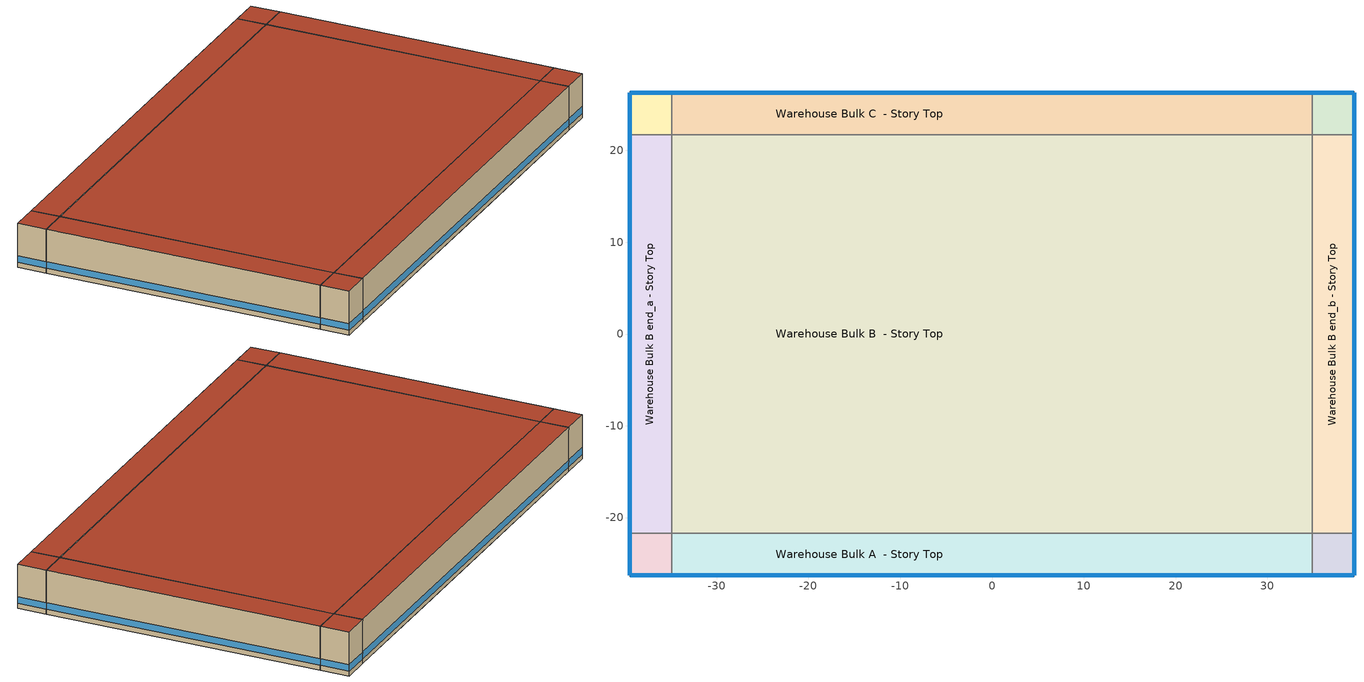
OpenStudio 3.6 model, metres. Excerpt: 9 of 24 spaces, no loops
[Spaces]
Warehouse Bulk A end_a - Story Top
 floor to Warehouse Fine A end_a - Story Ground: -39.44,-26.29 -39.44,-21.72 -34.86,-21.72 -34.86,-26.29 z7.01
 wall outside: -39.44,-21.72 -39.44,-26.29 -34.86,-26.29 z7.01:14.02
 wall to Warehouse Bulk B end_a - Story Top: -34.86,-21.72 -39.44,-21.72 z7.01:14.02
 wall to Warehouse Bulk A  - Story Top: -34.86,-26.29 -34.86,-21.72 z7.01:14.02
 window: -39.44,-21.74 -39.44,-26.27 / -39.41,-26.29 -34.89,-26.29 z7.77:8.84
 roof outside: -34.86,-26.29 -34.86,-21.72 -39.44,-21.72 -39.44,-26.29 z14.02
Warehouse Bulk B end_a - Story Top
 floor to Warehouse Fine B end_a - Story Ground: -39.44,-21.72 -39.44,21.72 -34.86,21.72 -34.86,-21.72 z7.01
 wall outside: -39.44,21.72 -39.44,-21.72 z7.01:14.02
 wall to Warehouse Bulk C end_a - Story Top: -34.86,21.72 -39.44,21.72 z7.01:14.02
 wall to Warehouse Bulk B  - Story Top: -34.86,-21.72 -34.86,21.72 z7.01:14.02
 window: -39.44,21.69 -39.44,-21.69 z7.77:8.83
 roof outside: -34.86,-21.72 -34.86,21.72 -39.44,21.72 -39.44,-21.72 z14.02
Warehouse Bulk C end_a - Story Top
 floor to Warehouse Fine C end_a - Story Ground: -39.44,21.72 -39.44,26.29 -34.86,26.29 -34.86,21.72 z7.01
 wall outside: -34.86,26.29 -39.44,26.29 -39.44,21.72 z7.01:14.02
 wall to Warehouse Bulk C  - Story Top: -34.86,21.72 -34.86,26.29 z7.01:14.02
 window: -39.44,26.27 -39.44,21.74 / -34.89,26.29 -39.41,26.29 z7.77:8.84
 roof outside: -34.86,21.72 -34.86,26.29 -39.44,26.29 -39.44,21.72 z14.02
Warehouse Bulk A  - Story Top
 floor to Warehouse Bulk A  - Story Ground: 34.86,-21.72 34.86,-26.29 13.76,-26.29 13.76,-21.72 z7.01
 floor to Warehouse Fine A  - Story Ground: 6.03,-21.72 6.03,-26.29 -34.86,-26.29 -34.86,-21.72 z7.01
 floor to Warehouse Office A  - Story Ground: 13.76,-21.72 13.76,-26.29 6.03,-26.29 6.03,-21.72 z7.01
 wall outside: -34.86,-26.29 34.86,-26.29 z7.01:14.02
 wall to Warehouse Bulk B  - Story Top: 34.86,-21.72 -34.86,-21.72 z7.01:14.02
 wall to Warehouse Bulk A end_b - Story Top: 34.86,-26.29 34.86,-21.72 z7.01:14.02
 window: -34.84,-26.29 34.84,-26.29 z7.77:8.82
 roof outside: 34.86,-26.29 34.86,-21.72 -34.86,-21.72 -34.86,-26.29 z14.02
Warehouse Bulk B  - Story Top
 floor to Warehouse Bulk B  - Story Ground: 34.86,21.72 34.86,-21.72 13.76,-21.72 13.76,21.72 z7.01
 floor to Warehouse Fine B  - Story Ground: 6.03,21.72 6.03,-21.72 -34.86,-21.72 -34.86,21.72 z7.01
 floor to Warehouse Office B  - Story Ground: 13.76,21.72 13.76,-21.72 6.03,-21.72 6.03,21.72 z7.01
 wall to Warehouse Bulk C  - Story Top: 34.86,21.72 -34.86,21.72 z7.01:14.02
 wall to Warehouse Bulk B end_b - Story Top: 34.86,-21.72 34.86,21.72 z7.01:14.02
 roof outside: 34.86,-21.72 34.86,21.72 -34.86,21.72 -34.86,-21.72 z14.02
Warehouse Bulk C  - Story Top
 floor to Warehouse Bulk C  - Story Ground: 34.86,26.29 34.86,21.72 13.76,21.72 13.76,26.29 z7.01
 floor to Warehouse Fine C  - Story Ground: 6.03,26.29 6.03,21.72 -34.86,21.72 -34.86,26.29 z7.01
 floor to Warehouse Office C  - Story Ground: 13.76,26.29 13.76,21.72 6.03,21.72 6.03,26.29 z7.01
 wall outside: 34.86,26.29 -34.86,26.29 z7.01:14.02
 wall to Warehouse Bulk C end_b - Story Top: 34.86,21.72 34.86,26.29 z7.01:14.02
 window: 34.84,26.29 -34.84,26.29 z7.77:8.82
 roof outside: 34.86,21.72 34.86,26.29 -34.86,26.29 -34.86,21.72 z14.02
Warehouse Bulk A end_b - Story Top
 floor to Warehouse Bulk A end_b - Story Ground: 34.86,-26.29 34.86,-21.72 39.44,-21.72 39.44,-26.29 z7.01
 wall outside: 34.86,-26.29 39.44,-26.29 39.44,-21.72 z7.01:14.02
 wall to Warehouse Bulk B end_b - Story Top: 39.44,-21.72 34.86,-21.72 z7.01:14.02
 window: 39.44,-26.27 39.44,-21.74 / 34.89,-26.29 39.41,-26.29 z7.77:8.84
 roof outside: 39.44,-26.29 39.44,-21.72 34.86,-21.72 34.86,-26.29 z14.02
Warehouse Bulk B end_b - Story Top
 floor to Warehouse Bulk B end_b - Story Ground: 34.86,-21.72 34.86,21.72 39.44,21.72 39.44,-21.72 z7.01
 wall outside: 39.44,-21.72 39.44,21.72 z7.01:14.02
 wall to Warehouse Bulk C end_b - Story Top: 39.44,21.72 34.86,21.72 z7.01:14.02
 window: 39.44,-21.69 39.44,21.69 z7.77:8.83
 roof outside: 39.44,-21.72 39.44,21.72 34.86,21.72 34.86,-21.72 z14.02
Warehouse Bulk C end_b - Story Top
 floor to Warehouse Bulk C end_b - Story Ground: 34.86,21.72 34.86,26.29 39.44,26.29 39.44,21.72 z7.01
 wall outside: 39.44,21.72 39.44,26.29 34.86,26.29 z7.01:14.02
 window: 39.41,26.29 34.89,26.29 / 39.44,21.74 39.44,26.27 z7.77:8.84
 roof outside: 39.44,21.72 39.44,26.29 34.86,26.29 34.86,21.72 z14.02
[Schedule:Ruleset]
Name | Default Day Schedule | Summer Design Day Schedule | Winter Design Day Schedule
Clothing Schedule | Clothing Schedule Default Winter Clothes
Work Efficiency Schedule | Work Efficiency Schedule Default
Always On | Always On Default
Warehouse Bldg Occ | Warehouse Bldg Occ Default | Warehouse Bldg Occ Summer Design Day | Warehouse Bldg Occ Winter Design Day
Warehouse Activity | Warehouse Activity Default | Warehouse Activity Summer Design Day | Warehouse Activity Winter Design Day
Warehouse Bldg Light | Warehouse Bldg Light Default | Warehouse Bldg Light Summer Design Day | Warehouse Bldg Light Winter Design Day
Warehouse Bldg Equip | Warehouse Bldg Equip Default | Warehouse Bldg Equip Summer Design Day | Warehouse Bldg Equip Winter Design Day
Warehouse HtgSetp | Warehouse HtgSetp Default | Warehouse HtgSetp Summer Design Day | Warehouse HtgSetp Winter Design Day
[Schedule:Day]
Clothing Schedule Default Winter Clothes; Always On Default; Warehouse Bldg Occ Summer Design Day; Warehouse Bldg Light Summer Design Day; Building Hours of Operation NonResidential Saturday; Schedule Day 3: 24, 0, 1
Clothing Schedule Summer Clothes: 24, 0, 0.5
Air Velocity Schedule Default: 24, 0, 0.2
Work Efficiency Schedule Default; Warehouse Bldg Occ Winter Design Day; Warehouse Bldg Light Winter Design Day; Building Hours of Operation NonResidential Sunday: 24, 0, 0
Warehouse Bldg Occ Default: Yes, 6, 30, 0, 6, 40, 0.025, 6, 50, 0.05, 7, 0, 0.075, 7, 10, 0.1, 7, 20, 0.125, 7, 30, 0.15, 7, 40, 0.241667, 7, 50, 0.333333, 8, 0, 0.425, 8, 9, 0.516667, 8, 19, 0.608333, 8, 29, 0.7, 8, 30, 0.7, 8, 39, 0.733333, 8, 49, 0.766667, 8, 59, 0.8, 9, 9, 0.833333, 9, 19, 0.866667, 9, 29, 0.9, 9, 30, 0.9, 11, 30, 0.9, 11, 39, 0.833333, 11, 49, 0.766667, 11, 59, 0.7, 12, 9, 0.633333, 12, 19, 0.566667, 12, 29, 0.5, 12, 30, 0.5, 12, 39, 0.558333, 12, 49, 0.616667, 12, 59, 0.675, 13, 9, 0.733333, 13, 19, 0.791667, 13, 29, 0.85, 13, 30, 0.85, 15, 30, 0.85, 15, 39, 0.741667, 15, 49, 0.633333, 15, 59, 0.525, 16, 9, 0.416667, 16, 19, 0.308333, 16, 30, 0.2, 16, 40, 0.166667, 16, 50, 0.133333, 17, 0, 0.1, 17, 10, 0.0666667, 17, 20, 0.0333333, 17, 30, 0, 24, 0, 0
Warehouse Bldg Occ Sat Day: Yes, 2, 0, 0.537816, 7, 0, 0.140264, 23, 0, 0.758542, 24, 0, 0.757323
Warehouse Bldg Occ WntrDsn|Sun Day: Yes, 2, 0, 0.948782, 3, 0, 0.10246, 7, 0, 0.0975819, 24, 0, 0.945123
Warehouse Activity Default; autogen Warehouse Activity 0_day_sch; autogen Warehouse Activity 1_day_sch: Yes, 24, 0, 120
Warehouse Activity Winter Design Day; Warehouse Activity Summer Design Day: 24, 0, 120
Warehouse Bldg Light Default: Yes, 6, 30, 0.1, 6, 40, 0.15, 6, 50, 0.2, 7, 0, 0.25, 7, 10, 0.3, 7, 20, 0.35, 7, 30, 0.4, 7, 40, 0.45, 7, 50, 0.5, 8, 0, 0.55, 8, 9, 0.6, 8, 19, 0.65, 8, 29, 0.7, 8, 30, 0.7, 8, 39, 0.733333, 8, 49, 0.766667, 8, 59, 0.8, 9, 9, 0.833333, 9, 19, 0.866667, 9, 29, 0.9, 9, 30, 0.9, 11, 30, 0.9, 11, 39, 0.883333, 11, 49, 0.866667, 11, 59, 0.85, 12, 9, 0.833333, 12, 19, 0.816667, 12, 29, 0.8, 12, 30, 0.8, 12, 39, 0.816667, 12, 49, 0.833333, 12, 59, 0.85, 13, 9, 0.866667, 13, 19, 0.883333, 13, 29, 0.9, 13, 30, 0.9, 16, 30, 0.9, 16, 40, 0.8, 16, 50, 0.7, 17, 0, 0.6, 17, 10, 0.5, 17, 20, 0.4, 17, 30, 0.3, 17, 40, 0.266667, 17, 50, 0.233333, 18, 0, 0.2, 18, 10, 0.166667, 18, 20, 0.133333, 18, 30, 0.1, 24, 0, 0.1
Warehouse Bldg Equip Default: Yes, 2, 0, 0.975114, 8, 0, 0.437796, 12, 0, 1, 13, 0, 0.984163, 17, 0, 1, 24, 0, 0.95249
Warehouse Bldg Equip Summer Design Day; Warehouse Bldg Equip Winter Design Day: 8, 0, 0.25, 12, 0, 1, 13, 0, 0.25, 17, 0, 1, 24, 0, 0.25
Warehouse HtgSetp BulkStorage Default: Yes, 24, 0, 17.4657
Warehouse HtgSetp BulkStorage Winter Design Day; Warehouse HtgSetp BulkStorage Summer Design Day: 24, 0, 7.2
Warehouse ClgSetp BulkStorage Default: Yes, 24, 0, 50
Warehouse ClgSetp BulkStorage Winter Design Day; Warehouse ClgSetp BulkStorage Summer Design Day: 24, 0, 50
Warehouse HtgSetp Default; autogen Warehouse HtgSetp 2_day_sch: Yes, 6, 0, 15.6, 18, 0, 21.1, 24, 0, 15.6
Warehouse HtgSetp Winter Design Day; Warehouse HtgSetp Summer Design Day: 6, 0, 15.6, 7, 0, 17.8, 8, 0, 20, 18, 0, 21, 24, 0, 15.6
Warehouse Cooling Setpoint Default: Yes, 24, 0, 60
Warehouse Cooling Setpoint Summer Design Day: 6, 0, 30, 17, 0, 24, 24, 0, 30
Schedule Day 100; Schedule Day 164; Schedule Day 292: 1, 0, 1, 2, 0, 1, 3, 0, 1, 4, 0, 1, 5, 0, 1, 6, 0, 1, 7, 0, 1, 8, 0, 1, 9, 0, 0, 10, 0, 0, 11, 0, 0, 12, 0, 0, 13, 0, 0, 14, 0, 0, 15, 0, 0, 16, 0, 0, 17, 0, 0, 18, 0, 0, 19, 0, 0, 20, 0, 0, 21, 0, 0, 22, 0, 0, 23, 0, 0, 24, 0, 0
Schedule Day 101; Schedule Day 102; Schedule Day 103; Schedule Day 104; Schedule Day 105; Schedule Day 106; Schedule Day 107; Schedule Day 108; Schedule Day 109; Schedule Day 110; Schedule Day 111; Schedule Day 112; Schedule Day 113; Schedule Day 114; Schedule Day 133; Schedule Day 134; Schedule Day 135; Schedule Day 136; Schedule Day 137; Schedule Day 138; Schedule Day 139; Schedule Day 140; Schedule Day 141; Schedule Day 142; Schedule Day 143; Schedule Day 144; Schedule Day 145; Schedule Day 146; Schedule Day 148; Schedule Day 149; Schedule Day 150; Schedule Day 151; Schedule Day 152; Schedule Day 153; Schedule Day 154; Schedule Day 155; Schedule Day 156; Schedule Day 157; Schedule Day 158; Schedule Day 159; Schedule Day 160; Schedule Day 161; Schedule Day 162; Schedule Day 163; Schedule Day 165; Schedule Day 166; Schedule Day 167; Schedule Day 168; Schedule Day 169; Schedule Day 170; Schedule Day 171; Schedule Day 172; Schedule Day 173; Schedule Day 174; Schedule Day 175; Schedule Day 176; Schedule Day 177; Schedule Day 178; Schedule Day 212; Schedule Day 213; Schedule Day 214; Schedule Day 215; Schedule Day 216; Schedule Day 217; Schedule Day 218; Schedule Day 219; Schedule Day 220; Schedule Day 221; Schedule Day 222; Schedule Day 223; Schedule Day 224; Schedule Day 225; Schedule Day 226; Schedule Day 227; Schedule Day 228; Schedule Day 229; Schedule Day 230; Schedule Day 231; Schedule Day 232; Schedule Day 233; Schedule Day 234; Schedule Day 235; Schedule Day 236; Schedule Day 237; Schedule Day 238; Schedule Day 239; Schedule Day 240; Schedule Day 241; Schedule Day 242; Schedule Day 243; Schedule Day 293; Schedule Day 294; Schedule Day 295; Schedule Day 296; Schedule Day 297; Schedule Day 298; Schedule Day 299; Schedule Day 300; Schedule Day 301; Schedule Day 302; Schedule Day 303; Schedule Day 304; Schedule Day 305; Schedule Day 306: 1, 0, 0, 2, 0, 0, 3, 0, 0, 4, 0, 0, 5, 0, 0, 6, 0, 0, 7, 0, 0, 8, 0, 0, 9, 0, 0, 10, 0, 0, 11, 0, 0, 12, 0, 0, 13, 0, 0, 14, 0, 0, 15, 0, 0, 16, 0, 0, 17, 0, 0, 18, 0, 0, 19, 0, 0, 20, 0, 0, 21, 0, 0, 22, 0, 0, 23, 0, 0, 24, 0, 0
Schedule Day 115; Schedule Day 179; Schedule Day 307: 1, 0, 1, 2, 0, 1, 3, 0, 1, 4, 0, 1, 5, 0, 1, 6, 0, 1, 7, 0, 1, 8, 0, 1, 9, 0, 1, 10, 0, 1, 11, 0, 1, 12, 0, 1, 13, 0, 1, 14, 0, 1, 15, 0, 1, 16, 0, 1, 17, 0, 1, 18, 0, 1, 19, 0, 1, 20, 0, 1, 21, 0, 1, 22, 0, 1, 23, 0, 1, 24, 0, 1
Schedule Day 132: 1, 0, 0.487563, 2, 0, 0.975114, 3, 0, 0.885561, 4, 0, 0.796008, 5, 0, 0.706455, 6, 0, 0.616902, 7, 0, 0.527349, 8, 0, 0.437796, 9, 0, 0, 10, 0, 0, 11, 0, 0, 12, 0, 0, 13, 0, 0, 14, 0, 0, 15, 0, 0, 16, 0, 0, 17, 0, 0, 18, 0, 0, 19, 0, 0, 20, 0, 0, 21, 0, 0, 22, 0, 0, 23, 0, 0, 24, 0, 0
Schedule Day 147: 1, 0, 0.487563, 2, 0, 0.975114, 3, 0, 0.885561, 4, 0, 0.796008, 5, 0, 0.706455, 6, 0, 0.616902, 7, 0, 0.527349, 8, 0, 0.437796, 9, 0, 0.578347, 10, 0, 0.718898, 11, 0, 0.859449, 12, 0, 1, 13, 0, 0.984163, 14, 0, 0.988122, 15, 0, 0.992082, 16, 0, 0.996041, 17, 0, 1, 18, 0, 0.993213, 19, 0, 0.986426, 20, 0, 0.979638, 21, 0, 0.972851, 22, 0, 0.966064, 23, 0, 0.959277, 24, 0, 0.95249
[Schedule:Rule]
Schedule Rule 3: Schedule Ruleset=Clothing Schedule; Rule Order=0; Day Schedule=Clothing Schedule Summer Clothes; Date Specification Type=DateRange; Start Month=5; Start Day=1; End Month=9; End Day=30
Schedule Rule 25: Schedule Ruleset=Warehouse Bldg Occ; Rule Order=1; Day Schedule=Warehouse Bldg Occ Sat Day; Date Specification Type=DateRange; Start Month=1; Start Day=1; End Month=12; End Day=31; Apply Sunday=Yes; Apply Saturday=Yes
Schedule Rule 26: Schedule Ruleset=Warehouse Bldg Occ; Rule Order=0; Day Schedule=Warehouse Bldg Occ WntrDsn|Sun Day; Date Specification Type=DateRange; Start Month=1; Start Day=1; End Month=12; End Day=31; Apply Sunday=No; Apply Monday=Yes; Apply Tuesday=Yes; Apply Wednesday=Yes; Apply Thursday=Yes; Apply Friday=Yes
autogen Warehouse Activity 0: Schedule Ruleset=Warehouse Activity; Rule Order=0; Day Schedule=autogen Warehouse Activity 0_day_sch; Date Specification Type=SpecificDates; Apply Sunday=Yes; Apply Saturday=Yes; Apply Monday=Yes; Apply Tuesday=Yes; Apply Wednesday=Yes; Apply Thursday=Yes; Apply Friday=Yes; Specific Month 1=1; Specific Day 1=2; Specific Month 2=1; Specific Day 2=9; Specific Month 3=1; Specific Day 3=16; Specific Month 4=1; Specific Day 4=23; Specific Month 5=1; Specific Day 5=30; Specific Month 6=2; Specific Day 6=6; Specific Month 7=2; Specific Day 7=13; Specific Month 8=2; Specific Day 8=20; Specific Month 9=2; Specific Day 9=27; Specific Month 10=3; Specific Day 10=5; Specific Month 11=3; Specific Day 11=12; Specific Month 12=3; Specific Day 12=19; Specific Month 13=3; Specific Day 13=26; Specific Month 14=4; Specific Day 14=2; Specific Month 15=4; Specific Day 15=9; Specific Month 16=4; Specific Day 16=16; Specific Month 17=4; Specific Day 17=23; Specific Month 18=4; Specific Day 18=30; Specific Month 19=5; Specific Day 19=7; Specific Month 20=5; Specific Day 20=14; Specific Month 21=5; Specific Day 21=21; Specific Month 22=5; Specific Day 22=28; Specific Month 23=6; Specific Day 23=4; Specific Month 24=6; Specific Day 24=11; Specific Month 25=6; Specific Day 25=18; Specific Month 26=6; Specific Day 26=25; Specific Month 27=7; Specific Day 27=2; Specific Month 28=7; Specific Day 28=9; Specific Month 29=7; Specific Day 29=16; Specific Month 30=7; Specific Day 30=23; Specific Month 31=7; Specific Day 31=30; Specific Month 32=8; Specific Day 32=6; Specific Month 33=8; Specific Day 33=13; Specific Month 34=8; Specific Day 34=20; Specific Month 35=8; Specific Day 35=27; Specific Month 36=9; Specific Day 36=3; Specific Month 37=9; Specific Day 37=10; Specific Month 38=9; Specific Day 38=17; Specific Month 39=9; Specific Day 39=24; Specific Month 40=10; Specific Day 40=1; Specific Month 41=10; Specific Day 41=8; Specific Month 42=10; Specific Day 42=15; Specific Month 43=10; Specific Day 43=22; Specific Month 44=10; Specific Day 44=29; Specific Month 45=11; Specific Day 45=5; Specific Month 46=11; Specific Day 46=12; Specific Month 47=11; Specific Day 47=19; Specific Month 48=11; Specific Day 48=26; Specific Month 49=12; Specific Day 49=3; Specific Month 50=12; Specific Day 50=10; Specific Month 51=12; Specific Day 51=17; Specific Month 52=12; Specific Day 52=24; Specific Month 53=12; Specific Day 53=31
autogen Warehouse Activity 1: Schedule Ruleset=Warehouse Activity; Rule Order=1; Day Schedule=autogen Warehouse Activity 1_day_sch; Date Specification Type=SpecificDates; Apply Sunday=Yes; Apply Saturday=Yes; Apply Monday=Yes; Apply Tuesday=Yes; Apply Wednesday=Yes; Apply Thursday=Yes; Apply Friday=Yes; Specific Month 1=1; Specific Day 1=5; Specific Month 2=1; Specific Day 2=12; Specific Month 3=1; Specific Day 3=19; Specific Month 4=1; Specific Day 4=26; Specific Month 5=2; Specific Day 5=2; Specific Month 6=2; Specific Day 6=9; Specific Month 7=2; Specific Day 7=16; Specific Month 8=2; Specific Day 8=23; Specific Month 9=3; Specific Day 9=1; Specific Month 10=3; Specific Day 10=8; Specific Month 11=3; Specific Day 11=15; Specific Month 12=3; Specific Day 12=22; Specific Month 13=3; Specific Day 13=29; Specific Month 14=4; Specific Day 14=5; Specific Month 15=4; Specific Day 15=12; Specific Month 16=4; Specific Day 16=19; Specific Month 17=4; Specific Day 17=26; Specific Month 18=5; Specific Day 18=3; Specific Month 19=5; Specific Day 19=10; Specific Month 20=5; Specific Day 20=17; Specific Month 21=5; Specific Day 21=24; Specific Month 22=5; Specific Day 22=31; Specific Month 23=6; Specific Day 23=7; Specific Month 24=6; Specific Day 24=14; Specific Month 25=6; Specific Day 25=21; Specific Month 26=6; Specific Day 26=28; Specific Month 27=7; Specific Day 27=5; Specific Month 28=7; Specific Day 28=12; Specific Month 29=7; Specific Day 29=19; Specific Month 30=7; Specific Day 30=26; Specific Month 31=8; Specific Day 31=2; Specific Month 32=8; Specific Day 32=9; Specific Month 33=8; Specific Day 33=16; Specific Month 34=8; Specific Day 34=23; Specific Month 35=8; Specific Day 35=30; Specific Month 36=9; Specific Day 36=6; Specific Month 37=9; Specific Day 37=13; Specific Month 38=9; Specific Day 38=20; Specific Month 39=9; Specific Day 39=27; Specific Month 40=10; Specific Day 40=4; Specific Month 41=10; Specific Day 41=11; Specific Month 42=10; Specific Day 42=18; Specific Month 43=10; Specific Day 43=25; Specific Month 44=11; Specific Day 44=1; Specific Month 45=11; Specific Day 45=8; Specific Month 46=11; Specific Day 46=15; Specific Month 47=11; Specific Day 47=22; Specific Month 48=11; Specific Day 48=29; Specific Month 49=12; Specific Day 49=6; Specific Month 50=12; Specific Day 50=13; Specific Month 51=12; Specific Day 51=20; Specific Month 52=12; Specific Day 52=27
autogen Warehouse HtgSetp 2: Schedule Ruleset=Warehouse HtgSetp; Rule Order=0; Day Schedule=autogen Warehouse HtgSetp 2_day_sch; Date Specification Type=SpecificDates; Apply Sunday=Yes; Apply Saturday=Yes; Apply Monday=Yes; Apply Tuesday=Yes; Apply Wednesday=Yes; Apply Thursday=Yes; Apply Friday=Yes; Specific Month 1=1; Specific Day 1=2; Specific Month 2=1; Specific Day 2=9; Specific Month 3=1; Specific Day 3=16; Specific Month 4=1; Specific Day 4=23; Specific Month 5=1; Specific Day 5=30; Specific Month 6=2; Specific Day 6=6; Specific Month 7=2; Specific Day 7=13; Specific Month 8=2; Specific Day 8=20; Specific Month 9=2; Specific Day 9=27; Specific Month 10=3; Specific Day 10=5; Specific Month 11=3; Specific Day 11=12; Specific Month 12=3; Specific Day 12=19; Specific Month 13=3; Specific Day 13=26; Specific Month 14=4; Specific Day 14=2; Specific Month 15=4; Specific Day 15=9; Specific Month 16=4; Specific Day 16=16; Specific Month 17=4; Specific Day 17=23; Specific Month 18=4; Specific Day 18=30; Specific Month 19=5; Specific Day 19=7; Specific Month 20=5; Specific Day 20=14; Specific Month 21=5; Specific Day 21=21; Specific Month 22=5; Specific Day 22=28; Specific Month 23=6; Specific Day 23=4; Specific Month 24=6; Specific Day 24=11; Specific Month 25=6; Specific Day 25=18; Specific Month 26=6; Specific Day 26=25; Specific Month 27=7; Specific Day 27=2; Specific Month 28=7; Specific Day 28=9; Specific Month 29=7; Specific Day 29=16; Specific Month 30=7; Specific Day 30=23; Specific Month 31=7; Specific Day 31=30; Specific Month 32=8; Specific Day 32=6; Specific Month 33=8; Specific Day 33=13; Specific Month 34=8; Specific Day 34=20; Specific Month 35=8; Specific Day 35=27; Specific Month 36=9; Specific Day 36=3; Specific Month 37=9; Specific Day 37=10; Specific Month 38=9; Specific Day 38=17; Specific Month 39=9; Specific Day 39=24; Specific Month 40=10; Specific Day 40=1; Specific Month 41=10; Specific Day 41=8; Specific Month 42=10; Specific Day 42=15; Specific Month 43=10; Specific Day 43=22; Specific Month 44=10; Specific Day 44=29; Specific Month 45=11; Specific Day 45=5; Specific Month 46=11; Specific Day 46=12; Specific Month 47=11; Specific Day 47=19; Specific Month 48=11; Specific Day 48=26; Specific Month 49=12; Specific Day 49=3; Specific Month 50=12; Specific Day 50=10; Specific Month 51=12; Specific Day 51=17; Specific Month 52=12; Specific Day 52=24; Specific Month 53=12; Specific Day 53=31
Schedule Rule 4: Schedule Ruleset=Warehouse Bldg Light; Rule Order=16; Day Schedule=Schedule Day 3; Apply Sunday=Yes; Apply Saturday=Yes; Apply Monday=Yes; Apply Tuesday=Yes; Apply Wednesday=Yes; Apply Thursday=Yes; Apply Friday=Yes
Warehouse Bldg Equip Outage Day 212: Schedule Ruleset=Warehouse Bldg Equip; Rule Order=15; Day Schedule=Schedule Day 132; Date Specification Type=DateRange; Start Month=7; Start Day=31; End Month=7; End Day=31; Apply Sunday=Yes; Apply Saturday=Yes; Apply Monday=Yes; Apply Tuesday=Yes; Apply Wednesday=Yes; Apply Thursday=Yes; Apply Friday=Yes
Warehouse Bldg Equip Outage Day 213: Schedule Ruleset=Warehouse Bldg Equip; Rule Order=14; Day Schedule=Schedule Day 133; Date Specification Type=DateRange; Start Month=8; Start Day=1; End Month=8; End Day=1; Apply Sunday=Yes; Apply Saturday=Yes; Apply Monday=Yes; Apply Tuesday=Yes; Apply Wednesday=Yes; Apply Thursday=Yes; Apply Friday=Yes
Warehouse Bldg Equip Outage Day 214: Schedule Ruleset=Warehouse Bldg Equip; Rule Order=13; Day Schedule=Schedule Day 134; Date Specification Type=DateRange; Start Month=8; Start Day=2; End Month=8; End Day=2; Apply Sunday=Yes; Apply Saturday=Yes; Apply Monday=Yes; Apply Tuesday=Yes; Apply Wednesday=Yes; Apply Thursday=Yes; Apply Friday=Yes
Warehouse Bldg Equip Outage Day 215: Schedule Ruleset=Warehouse Bldg Equip; Rule Order=12; Day Schedule=Schedule Day 135; Date Specification Type=DateRange; Start Month=8; Start Day=3; End Month=8; End Day=3; Apply Sunday=Yes; Apply Saturday=Yes; Apply Monday=Yes; Apply Tuesday=Yes; Apply Wednesday=Yes; Apply Thursday=Yes; Apply Friday=Yes
Warehouse Bldg Equip Outage Day 216: Schedule Ruleset=Warehouse Bldg Equip; Rule Order=11; Day Schedule=Schedule Day 136; Date Specification Type=DateRange; Start Month=8; Start Day=4; End Month=8; End Day=4; Apply Sunday=Yes; Apply Saturday=Yes; Apply Monday=Yes; Apply Tuesday=Yes; Apply Wednesday=Yes; Apply Thursday=Yes; Apply Friday=Yes
Warehouse Bldg Equip Outage Day 217: Schedule Ruleset=Warehouse Bldg Equip; Rule Order=10; Day Schedule=Schedule Day 137; Date Specification Type=DateRange; Start Month=8; Start Day=5; End Month=8; End Day=5; Apply Sunday=Yes; Apply Saturday=Yes; Apply Monday=Yes; Apply Tuesday=Yes; Apply Wednesday=Yes; Apply Thursday=Yes; Apply Friday=Yes
Warehouse Bldg Equip Outage Day 218: Schedule Ruleset=Warehouse Bldg Equip; Rule Order=9; Day Schedule=Schedule Day 138; Date Specification Type=DateRange; Start Month=8; Start Day=6; End Month=8; End Day=6; Apply Sunday=Yes; Apply Saturday=Yes; Apply Monday=Yes; Apply Tuesday=Yes; Apply Wednesday=Yes; Apply Thursday=Yes; Apply Friday=Yes
Warehouse Bldg Equip Outage Day 219: Schedule Ruleset=Warehouse Bldg Equip; Rule Order=8; Day Schedule=Schedule Day 139; Date Specification Type=DateRange; Start Month=8; Start Day=7; End Month=8; End Day=7; Apply Sunday=Yes; Apply Saturday=Yes; Apply Monday=Yes; Apply Tuesday=Yes; Apply Wednesday=Yes; Apply Thursday=Yes; Apply Friday=Yes
Warehouse Bldg Equip Outage Day 220: Schedule Ruleset=Warehouse Bldg Equip; Rule Order=7; Day Schedule=Schedule Day 140; Date Specification Type=DateRange; Start Month=8; Start Day=8; End Month=8; End Day=8; Apply Sunday=Yes; Apply Saturday=Yes; Apply Monday=Yes; Apply Tuesday=Yes; Apply Wednesday=Yes; Apply Thursday=Yes; Apply Friday=Yes
Warehouse Bldg Equip Outage Day 221: Schedule Ruleset=Warehouse Bldg Equip; Rule Order=6; Day Schedule=Schedule Day 141; Date Specification Type=DateRange; Start Month=8; Start Day=9; End Month=8; End Day=9; Apply Sunday=Yes; Apply Saturday=Yes; Apply Monday=Yes; Apply Tuesday=Yes; Apply Wednesday=Yes; Apply Thursday=Yes; Apply Friday=Yes
Warehouse Bldg Equip Outage Day 222: Schedule Ruleset=Warehouse Bldg Equip; Rule Order=5; Day Schedule=Schedule Day 142; Date Specification Type=DateRange; Start Month=8; Start Day=10; End Month=8; End Day=10; Apply Sunday=Yes; Apply Saturday=Yes; Apply Monday=Yes; Apply Tuesday=Yes; Apply Wednesday=Yes; Apply Thursday=Yes; Apply Friday=Yes
Warehouse Bldg Equip Outage Day 223: Schedule Ruleset=Warehouse Bldg Equip; Rule Order=4; Day Schedule=Schedule Day 143; Date Specification Type=DateRange; Start Month=8; Start Day=11; End Month=8; End Day=11; Apply Sunday=Yes; Apply Saturday=Yes; Apply Monday=Yes; Apply Tuesday=Yes; Apply Wednesday=Yes; Apply Thursday=Yes; Apply Friday=Yes
Warehouse Bldg Equip Outage Day 224: Schedule Ruleset=Warehouse Bldg Equip; Rule Order=3; Day Schedule=Schedule Day 144; Date Specification Type=DateRange; Start Month=8; Start Day=12; End Month=8; End Day=12; Apply Sunday=Yes; Apply Saturday=Yes; Apply Monday=Yes; Apply Tuesday=Yes; Apply Wednesday=Yes; Apply Thursday=Yes; Apply Friday=Yes
Warehouse Bldg Equip Outage Day 225: Schedule Ruleset=Warehouse Bldg Equip; Rule Order=2; Day Schedule=Schedule Day 145; Date Specification Type=DateRange; Start Month=8; Start Day=13; End Month=8; End Day=13; Apply Sunday=Yes; Apply Saturday=Yes; Apply Monday=Yes; Apply Tuesday=Yes; Apply Wednesday=Yes; Apply Thursday=Yes; Apply Friday=Yes
Warehouse Bldg Equip Outage Day 226: Schedule Ruleset=Warehouse Bldg Equip; Rule Order=1; Day Schedule=Schedule Day 146; Date Specification Type=DateRange; Start Month=8; Start Day=14; End Month=8; End Day=14; Apply Sunday=Yes; Apply Saturday=Yes; Apply Monday=Yes; Apply Tuesday=Yes; Apply Wednesday=Yes; Apply Thursday=Yes; Apply Friday=Yes
Warehouse Bldg Equip Outage Day 227: Schedule Ruleset=Warehouse Bldg Equip; Rule Order=0; Day Schedule=Schedule Day 147; Date Specification Type=DateRange; Start Month=8; Start Day=15; End Month=8; End Day=15; Apply Sunday=Yes; Apply Saturday=Yes; Apply Monday=Yes; Apply Tuesday=Yes; Apply Wednesday=Yes; Apply Thursday=Yes; Apply Friday=Yes
Work Efficiency Schedule Outage Day 212: Schedule Ruleset=Work Efficiency Schedule; Rule Order=15; Day Schedule=Schedule Day 148; Date Specification Type=DateRange; Start Month=7; Start Day=31; End Month=7; End Day=31; Apply Sunday=Yes; Apply Saturday=Yes; Apply Monday=Yes; Apply Tuesday=Yes; Apply Wednesday=Yes; Apply Thursday=Yes; Apply Friday=Yes
Work Efficiency Schedule Outage Day 213: Schedule Ruleset=Work Efficiency Schedule; Rule Order=14; Day Schedule=Schedule Day 149; Date Specification Type=DateRange; Start Month=8; Start Day=1; End Month=8; End Day=1; Apply Sunday=Yes; Apply Saturday=Yes; Apply Monday=Yes; Apply Tuesday=Yes; Apply Wednesday=Yes; Apply Thursday=Yes; Apply Friday=Yes
Work Efficiency Schedule Outage Day 214: Schedule Ruleset=Work Efficiency Schedule; Rule Order=13; Day Schedule=Schedule Day 150; Date Specification Type=DateRange; Start Month=8; Start Day=2; End Month=8; End Day=2; Apply Sunday=Yes; Apply Saturday=Yes; Apply Monday=Yes; Apply Tuesday=Yes; Apply Wednesday=Yes; Apply Thursday=Yes; Apply Friday=Yes
Work Efficiency Schedule Outage Day 215: Schedule Ruleset=Work Efficiency Schedule; Rule Order=12; Day Schedule=Schedule Day 151; Date Specification Type=DateRange; Start Month=8; Start Day=3; End Month=8; End Day=3; Apply Sunday=Yes; Apply Saturday=Yes; Apply Monday=Yes; Apply Tuesday=Yes; Apply Wednesday=Yes; Apply Thursday=Yes; Apply Friday=Yes
Work Efficiency Schedule Outage Day 216: Schedule Ruleset=Work Efficiency Schedule; Rule Order=11; Day Schedule=Schedule Day 152; Date Specification Type=DateRange; Start Month=8; Start Day=4; End Month=8; End Day=4; Apply Sunday=Yes; Apply Saturday=Yes; Apply Monday=Yes; Apply Tuesday=Yes; Apply Wednesday=Yes; Apply Thursday=Yes; Apply Friday=Yes
Work Efficiency Schedule Outage Day 217: Schedule Ruleset=Work Efficiency Schedule; Rule Order=10; Day Schedule=Schedule Day 153; Date Specification Type=DateRange; Start Month=8; Start Day=5; End Month=8; End Day=5; Apply Sunday=Yes; Apply Saturday=Yes; Apply Monday=Yes; Apply Tuesday=Yes; Apply Wednesday=Yes; Apply Thursday=Yes; Apply Friday=Yes
Work Efficiency Schedule Outage Day 218: Schedule Ruleset=Work Efficiency Schedule; Rule Order=9; Day Schedule=Schedule Day 154; Date Specification Type=DateRange; Start Month=8; Start Day=6; End Month=8; End Day=6; Apply Sunday=Yes; Apply Saturday=Yes; Apply Monday=Yes; Apply Tuesday=Yes; Apply Wednesday=Yes; Apply Thursday=Yes; Apply Friday=Yes
Work Efficiency Schedule Outage Day 219: Schedule Ruleset=Work Efficiency Schedule; Rule Order=8; Day Schedule=Schedule Day 155; Date Specification Type=DateRange; Start Month=8; Start Day=7; End Month=8; End Day=7; Apply Sunday=Yes; Apply Saturday=Yes; Apply Monday=Yes; Apply Tuesday=Yes; Apply Wednesday=Yes; Apply Thursday=Yes; Apply Friday=Yes
Work Efficiency Schedule Outage Day 220: Schedule Ruleset=Work Efficiency Schedule; Rule Order=7; Day Schedule=Schedule Day 156; Date Specification Type=DateRange; Start Month=8; Start Day=8; End Month=8; End Day=8; Apply Sunday=Yes; Apply Saturday=Yes; Apply Monday=Yes; Apply Tuesday=Yes; Apply Wednesday=Yes; Apply Thursday=Yes; Apply Friday=Yes
Work Efficiency Schedule Outage Day 221: Schedule Ruleset=Work Efficiency Schedule; Rule Order=6; Day Schedule=Schedule Day 157; Date Specification Type=DateRange; Start Month=8; Start Day=9; End Month=8; End Day=9; Apply Sunday=Yes; Apply Saturday=Yes; Apply Monday=Yes; Apply Tuesday=Yes; Apply Wednesday=Yes; Apply Thursday=Yes; Apply Friday=Yes
Work Efficiency Schedule Outage Day 222: Schedule Ruleset=Work Efficiency Schedule; Rule Order=5; Day Schedule=Schedule Day 158; Date Specification Type=DateRange; Start Month=8; Start Day=10; End Month=8; End Day=10; Apply Sunday=Yes; Apply Saturday=Yes; Apply Monday=Yes; Apply Tuesday=Yes; Apply Wednesday=Yes; Apply Thursday=Yes; Apply Friday=Yes
Work Efficiency Schedule Outage Day 223: Schedule Ruleset=Work Efficiency Schedule; Rule Order=4; Day Schedule=Schedule Day 159; Date Specification Type=DateRange; Start Month=8; Start Day=11; End Month=8; End Day=11; Apply Sunday=Yes; Apply Saturday=Yes; Apply Monday=Yes; Apply Tuesday=Yes; Apply Wednesday=Yes; Apply Thursday=Yes; Apply Friday=Yes
Work Efficiency Schedule Outage Day 224: Schedule Ruleset=Work Efficiency Schedule; Rule Order=3; Day Schedule=Schedule Day 160; Date Specification Type=DateRange; Start Month=8; Start Day=12; End Month=8; End Day=12; Apply Sunday=Yes; Apply Saturday=Yes; Apply Monday=Yes; Apply Tuesday=Yes; Apply Wednesday=Yes; Apply Thursday=Yes; Apply Friday=Yes
Work Efficiency Schedule Outage Day 225: Schedule Ruleset=Work Efficiency Schedule; Rule Order=2; Day Schedule=Schedule Day 161; Date Specification Type=DateRange; Start Month=8; Start Day=13; End Month=8; End Day=13; Apply Sunday=Yes; Apply Saturday=Yes; Apply Monday=Yes; Apply Tuesday=Yes; Apply Wednesday=Yes; Apply Thursday=Yes; Apply Friday=Yes
Work Efficiency Schedule Outage Day 226: Schedule Ruleset=Work Efficiency Schedule; Rule Order=1; Day Schedule=Schedule Day 162; Date Specification Type=DateRange; Start Month=8; Start Day=14; End Month=8; End Day=14; Apply Sunday=Yes; Apply Saturday=Yes; Apply Monday=Yes; Apply Tuesday=Yes; Apply Wednesday=Yes; Apply Thursday=Yes; Apply Friday=Yes
Work Efficiency Schedule Outage Day 227: Schedule Ruleset=Work Efficiency Schedule; Rule Order=0; Day Schedule=Schedule Day 163; Date Specification Type=DateRange; Start Month=8; Start Day=15; End Month=8; End Day=15; Apply Sunday=Yes; Apply Saturday=Yes; Apply Monday=Yes; Apply Tuesday=Yes; Apply Wednesday=Yes; Apply Thursday=Yes; Apply Friday=Yes
Warehouse Bldg Light Outage Day 212: Schedule Ruleset=Warehouse Bldg Light; Rule Order=15; Day Schedule=Schedule Day 164; Date Specification Type=DateRange; Start Month=7; Start Day=31; End Month=7; End Day=31; Apply Sunday=Yes; Apply Saturday=Yes; Apply Monday=Yes; Apply Tuesday=Yes; Apply Wednesday=Yes; Apply Thursday=Yes; Apply Friday=Yes
Warehouse Bldg Light Outage Day 213: Schedule Ruleset=Warehouse Bldg Light; Rule Order=14; Day Schedule=Schedule Day 165; Date Specification Type=DateRange; Start Month=8; Start Day=1; End Month=8; End Day=1; Apply Sunday=Yes; Apply Saturday=Yes; Apply Monday=Yes; Apply Tuesday=Yes; Apply Wednesday=Yes; Apply Thursday=Yes; Apply Friday=Yes
Warehouse Bldg Light Outage Day 214: Schedule Ruleset=Warehouse Bldg Light; Rule Order=13; Day Schedule=Schedule Day 166; Date Specification Type=DateRange; Start Month=8; Start Day=2; End Month=8; End Day=2; Apply Sunday=Yes; Apply Saturday=Yes; Apply Monday=Yes; Apply Tuesday=Yes; Apply Wednesday=Yes; Apply Thursday=Yes; Apply Friday=Yes
Warehouse Bldg Light Outage Day 215: Schedule Ruleset=Warehouse Bldg Light; Rule Order=12; Day Schedule=Schedule Day 167; Date Specification Type=DateRange; Start Month=8; Start Day=3; End Month=8; End Day=3; Apply Sunday=Yes; Apply Saturday=Yes; Apply Monday=Yes; Apply Tuesday=Yes; Apply Wednesday=Yes; Apply Thursday=Yes; Apply Friday=Yes
Warehouse Bldg Light Outage Day 216: Schedule Ruleset=Warehouse Bldg Light; Rule Order=11; Day Schedule=Schedule Day 168; Date Specification Type=DateRange; Start Month=8; Start Day=4; End Month=8; End Day=4; Apply Sunday=Yes; Apply Saturday=Yes; Apply Monday=Yes; Apply Tuesday=Yes; Apply Wednesday=Yes; Apply Thursday=Yes; Apply Friday=Yes
Warehouse Bldg Light Outage Day 217: Schedule Ruleset=Warehouse Bldg Light; Rule Order=10; Day Schedule=Schedule Day 169; Date Specification Type=DateRange; Start Month=8; Start Day=5; End Month=8; End Day=5; Apply Sunday=Yes; Apply Saturday=Yes; Apply Monday=Yes; Apply Tuesday=Yes; Apply Wednesday=Yes; Apply Thursday=Yes; Apply Friday=Yes
Warehouse Bldg Light Outage Day 218: Schedule Ruleset=Warehouse Bldg Light; Rule Order=9; Day Schedule=Schedule Day 170; Date Specification Type=DateRange; Start Month=8; Start Day=6; End Month=8; End Day=6; Apply Sunday=Yes; Apply Saturday=Yes; Apply Monday=Yes; Apply Tuesday=Yes; Apply Wednesday=Yes; Apply Thursday=Yes; Apply Friday=Yes
Warehouse Bldg Light Outage Day 219: Schedule Ruleset=Warehouse Bldg Light; Rule Order=8; Day Schedule=Schedule Day 171; Date Specification Type=DateRange; Start Month=8; Start Day=7; End Month=8; End Day=7; Apply Sunday=Yes; Apply Saturday=Yes; Apply Monday=Yes; Apply Tuesday=Yes; Apply Wednesday=Yes; Apply Thursday=Yes; Apply Friday=Yes
Warehouse Bldg Light Outage Day 220: Schedule Ruleset=Warehouse Bldg Light; Rule Order=7; Day Schedule=Schedule Day 172; Date Specification Type=DateRange; Start Month=8; Start Day=8; End Month=8; End Day=8; Apply Sunday=Yes; Apply Saturday=Yes; Apply Monday=Yes; Apply Tuesday=Yes; Apply Wednesday=Yes; Apply Thursday=Yes; Apply Friday=Yes
Warehouse Bldg Light Outage Day 221: Schedule Ruleset=Warehouse Bldg Light; Rule Order=6; Day Schedule=Schedule Day 173; Date Specification Type=DateRange; Start Month=8; Start Day=9; End Month=8; End Day=9; Apply Sunday=Yes; Apply Saturday=Yes; Apply Monday=Yes; Apply Tuesday=Yes; Apply Wednesday=Yes; Apply Thursday=Yes; Apply Friday=Yes
Warehouse Bldg Light Outage Day 222: Schedule Ruleset=Warehouse Bldg Light; Rule Order=5; Day Schedule=Schedule Day 174; Date Specification Type=DateRange; Start Month=8; Start Day=10; End Month=8; End Day=10; Apply Sunday=Yes; Apply Saturday=Yes; Apply Monday=Yes; Apply Tuesday=Yes; Apply Wednesday=Yes; Apply Thursday=Yes; Apply Friday=Yes
Warehouse Bldg Light Outage Day 223: Schedule Ruleset=Warehouse Bldg Light; Rule Order=4; Day Schedule=Schedule Day 175; Date Specification Type=DateRange; Start Month=8; Start Day=11; End Month=8; End Day=11; Apply Sunday=Yes; Apply Saturday=Yes; Apply Monday=Yes; Apply Tuesday=Yes; Apply Wednesday=Yes; Apply Thursday=Yes; Apply Friday=Yes
Warehouse Bldg Light Outage Day 224: Schedule Ruleset=Warehouse Bldg Light; Rule Order=3; Day Schedule=Schedule Day 176; Date Specification Type=DateRange; Start Month=8; Start Day=12; End Month=8; End Day=12; Apply Sunday=Yes; Apply Saturday=Yes; Apply Monday=Yes; Apply Tuesday=Yes; Apply Wednesday=Yes; Apply Thursday=Yes; Apply Friday=Yes
Warehouse Bldg Light Outage Day 225: Schedule Ruleset=Warehouse Bldg Light; Rule Order=2; Day Schedule=Schedule Day 177; Date Specification Type=DateRange; Start Month=8; Start Day=13; End Month=8; End Day=13; Apply Sunday=Yes; Apply Saturday=Yes; Apply Monday=Yes; Apply Tuesday=Yes; Apply Wednesday=Yes; Apply Thursday=Yes; Apply Friday=Yes
Warehouse Bldg Light Outage Day 226: Schedule Ruleset=Warehouse Bldg Light; Rule Order=1; Day Schedule=Schedule Day 178; Date Specification Type=DateRange; Start Month=8; Start Day=14; End Month=8; End Day=14; Apply Sunday=Yes; Apply Saturday=Yes; Apply Monday=Yes; Apply Tuesday=Yes; Apply Wednesday=Yes; Apply Thursday=Yes; Apply Friday=Yes
Warehouse Bldg Light Outage Day 227: Schedule Ruleset=Warehouse Bldg Light; Rule Order=0; Day Schedule=Schedule Day 179; Date Specification Type=DateRange; Start Month=8; Start Day=15; End Month=8; End Day=15; Apply Sunday=Yes; Apply Saturday=Yes; Apply Monday=Yes; Apply Tuesday=Yes; Apply Wednesday=Yes; Apply Thursday=Yes; Apply Friday=Yes
Always On Outage Day 212: Schedule Ruleset=Always On; Rule Order=15; Day Schedule=Schedule Day 292; Date Specification Type=DateRange; Start Month=7; Start Day=31; End Month=7; End Day=31; Apply Sunday=Yes; Apply Saturday=Yes; Apply Monday=Yes; Apply Tuesday=Yes; Apply Wednesday=Yes; Apply Thursday=Yes; Apply Friday=Yes
Always On Outage Day 213: Schedule Ruleset=Always On; Rule Order=14; Day Schedule=Schedule Day 293; Date Specification Type=DateRange; Start Month=8; Start Day=1; End Month=8; End Day=1; Apply Sunday=Yes; Apply Saturday=Yes; Apply Monday=Yes; Apply Tuesday=Yes; Apply Wednesday=Yes; Apply Thursday=Yes; Apply Friday=Yes
Always On Outage Day 214: Schedule Ruleset=Always On; Rule Order=13; Day Schedule=Schedule Day 294; Date Specification Type=DateRange; Start Month=8; Start Day=2; End Month=8; End Day=2; Apply Sunday=Yes; Apply Saturday=Yes; Apply Monday=Yes; Apply Tuesday=Yes; Apply Wednesday=Yes; Apply Thursday=Yes; Apply Friday=Yes
Always On Outage Day 215: Schedule Ruleset=Always On; Rule Order=12; Day Schedule=Schedule Day 295; Date Specification Type=DateRange; Start Month=8; Start Day=3; End Month=8; End Day=3; Apply Sunday=Yes; Apply Saturday=Yes; Apply Monday=Yes; Apply Tuesday=Yes; Apply Wednesday=Yes; Apply Thursday=Yes; Apply Friday=Yes
Always On Outage Day 216: Schedule Ruleset=Always On; Rule Order=11; Day Schedule=Schedule Day 296; Date Specification Type=DateRange; Start Month=8; Start Day=4; End Month=8; End Day=4; Apply Sunday=Yes; Apply Saturday=Yes; Apply Monday=Yes; Apply Tuesday=Yes; Apply Wednesday=Yes; Apply Thursday=Yes; Apply Friday=Yes
Always On Outage Day 217: Schedule Ruleset=Always On; Rule Order=10; Day Schedule=Schedule Day 297; Date Specification Type=DateRange; Start Month=8; Start Day=5; End Month=8; End Day=5; Apply Sunday=Yes; Apply Saturday=Yes; Apply Monday=Yes; Apply Tuesday=Yes; Apply Wednesday=Yes; Apply Thursday=Yes; Apply Friday=Yes
Always On Outage Day 218: Schedule Ruleset=Always On; Rule Order=9; Day Schedule=Schedule Day 298; Date Specification Type=DateRange; Start Month=8; Start Day=6; End Month=8; End Day=6; Apply Sunday=Yes; Apply Saturday=Yes; Apply Monday=Yes; Apply Tuesday=Yes; Apply Wednesday=Yes; Apply Thursday=Yes; Apply Friday=Yes
Always On Outage Day 219: Schedule Ruleset=Always On; Rule Order=8; Day Schedule=Schedule Day 299; Date Specification Type=DateRange; Start Month=8; Start Day=7; End Month=8; End Day=7; Apply Sunday=Yes; Apply Saturday=Yes; Apply Monday=Yes; Apply Tuesday=Yes; Apply Wednesday=Yes; Apply Thursday=Yes; Apply Friday=Yes
Always On Outage Day 220: Schedule Ruleset=Always On; Rule Order=7; Day Schedule=Schedule Day 300; Date Specification Type=DateRange; Start Month=8; Start Day=8; End Month=8; End Day=8; Apply Sunday=Yes; Apply Saturday=Yes; Apply Monday=Yes; Apply Tuesday=Yes; Apply Wednesday=Yes; Apply Thursday=Yes; Apply Friday=Yes
Always On Outage Day 221: Schedule Ruleset=Always On; Rule Order=6; Day Schedule=Schedule Day 301; Date Specification Type=DateRange; Start Month=8; Start Day=9; End Month=8; End Day=9; Apply Sunday=Yes; Apply Saturday=Yes; Apply Monday=Yes; Apply Tuesday=Yes; Apply Wednesday=Yes; Apply Thursday=Yes; Apply Friday=Yes
Always On Outage Day 222: Schedule Ruleset=Always On; Rule Order=5; Day Schedule=Schedule Day 302; Date Specification Type=DateRange; Start Month=8; Start Day=10; End Month=8; End Day=10; Apply Sunday=Yes; Apply Saturday=Yes; Apply Monday=Yes; Apply Tuesday=Yes; Apply Wednesday=Yes; Apply Thursday=Yes; Apply Friday=Yes
Always On Outage Day 223: Schedule Ruleset=Always On; Rule Order=4; Day Schedule=Schedule Day 303; Date Specification Type=DateRange; Start Month=8; Start Day=11; End Month=8; End Day=11; Apply Sunday=Yes; Apply Saturday=Yes; Apply Monday=Yes; Apply Tuesday=Yes; Apply Wednesday=Yes; Apply Thursday=Yes; Apply Friday=Yes
Always On Outage Day 224: Schedule Ruleset=Always On; Rule Order=3; Day Schedule=Schedule Day 304; Date Specification Type=DateRange; Start Month=8; Start Day=12; End Month=8; End Day=12; Apply Sunday=Yes; Apply Saturday=Yes; Apply Monday=Yes; Apply Tuesday=Yes; Apply Wednesday=Yes; Apply Thursday=Yes; Apply Friday=Yes
Always On Outage Day 225: Schedule Ruleset=Always On; Rule Order=2; Day Schedule=Schedule Day 305; Date Specification Type=DateRange; Start Month=8; Start Day=13; End Month=8; End Day=13; Apply Sunday=Yes; Apply Saturday=Yes; Apply Monday=Yes; Apply Tuesday=Yes; Apply Wednesday=Yes; Apply Thursday=Yes; Apply Friday=Yes
Always On Outage Day 226: Schedule Ruleset=Always On; Rule Order=1; Day Schedule=Schedule Day 306; Date Specification Type=DateRange; Start Month=8; Start Day=14; End Month=8; End Day=14; Apply Sunday=Yes; Apply Saturday=Yes; Apply Monday=Yes; Apply Tuesday=Yes; Apply Wednesday=Yes; Apply Thursday=Yes; Apply Friday=Yes
Always On Outage Day 227: Schedule Ruleset=Always On; Rule Order=0; Day Schedule=Schedule Day 307; Date Specification Type=DateRange; Start Month=8; Start Day=15; End Month=8; End Day=15; Apply Sunday=Yes; Apply Saturday=Yes; Apply Monday=Yes; Apply Tuesday=Yes; Apply Wednesday=Yes; Apply Thursday=Yes; Apply Friday=Yes
